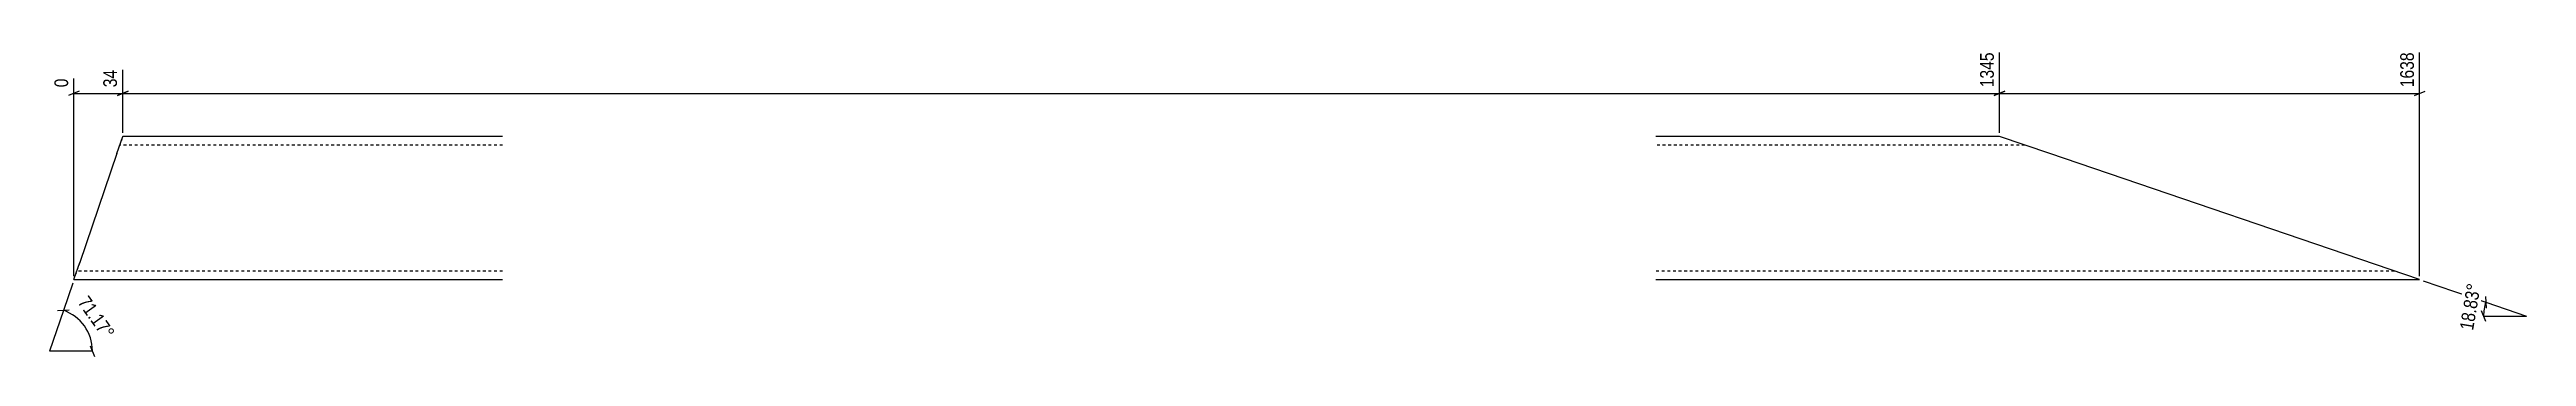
# Model space of a CAD drawing. Header units: millimetres. Extents: x 8 to 9341, y 8 to 222.
# Drawn here: x 7612 to 9341, y 8 to 222 of the extents above.
import ezdxf

# ---------------------------------------------------------------- set-up
doc = ezdxf.new("R2010")
doc.units = ezdxf.units.MM
doc.linetypes.add('DXK_LINE_DOT2', pattern=[3.9198, 1.9599, -1.9599])
doc.layers.add('MÅLSÆTNING', color=7, linetype='Continuous')
doc.layers.add('STÅL', color=7, linetype='Continuous')
doc.styles.add('Arial Narrow', font='ARIALN.TTF', dxfattribs={"height": 0.2})

msp = doc.modelspace()

# ---------------------------------------------------------------- linework, layer by layer
at = {"layer": 'MÅLSÆTNING', "color": 7, "linetype": 'Continuous'}
for p, q in [((7663, 163.6), (7663, 207.5)), ((7663, 163.6), (7663, 207.5)), ((8973.4, 163.6), (8973.4, 219.7)), ((8973.4, 163.6), (8973.4, 219.7)), ((9266.7, 63.6), (9266.7, 219.7)), ((7632.7, 192.6), (7625.2, 189.6)), ((7628.9, 63.6), (7628.9, 201.5)), ((7628.9, 191.1), (7663, 191.1)), ((7666.8, 192.6), (7659.3, 189.6)), ((7659.3, 189.6), (7666.8, 192.6)), ((7663, 191.1), (8973.4, 191.1)), ((8977.2, 192.6), (8969.7, 189.6)), ((8969.7, 189.6), (8977.2, 192.6)), ((8973.4, 191.1), (9266.7, 191.1)), ((9263, 189.6), (9270.5, 192.6)), ((7628.1, 58.7), (7621.6, 39.6)), ((9269.1, 60.3), (9312.9, 45.4)), ((7621.6, 39.6), (7611.9, 11.3)), ((7625.6, 39.9), (7617.6, 39.4)), ((9312.8, 31.9), (9309.8, 39.4)), ((9311.3, 35.7), (9341.3, 35.7)), ((9312.7, 49.4), (9313.1, 41.3)), ((9312.9, 45.4), (9341.3, 35.7)), ((7641.9, 11.3), (7611.9, 11.3)), ((7640.4, 15), (7643.4, 7.5))]:
    msp.add_line(p, q, dxfattribs=at)
for centre, start, end in [((7611.9, 11.3), 360, 71.1715), ((9341.3, 35.7), 161.1715, 180)]:
    msp.add_arc(centre, 30, start, end, dxfattribs=at)
at = {"layer": 'STÅL', "color": 2, "linetype": 'Continuous'}
for p, q in [((7658.9, 149.1), (7663, 161.1)), ((7928.2, 161.1), (7663, 161.1)), ((8973.4, 161.1), (8733.4, 161.1)), ((9008.6, 149.1), (8973.4, 161.1)), ((7658.9, 149.1), (7633, 73.1)), ((9266.7, 61.1), (9008.6, 149.1)), ((7629.2, 62), (7633, 73.1)), ((7628.9, 61.1), (7629.2, 62)), ((7628.9, 61.1), (7928.2, 61.1)), ((8733.4, 61.1), (9266.7, 61.1))]:
    msp.add_line(p, q, dxfattribs=at)
at = {"layer": 'STÅL', "color": 7, "linetype": 'DXK_LINE_DOT2'}
for p, q in [((7662.7, 160.2), (7661.8, 157.6)), ((7663, 161.1), (7662.7, 160.2)), ((7928.2, 155.1), (7661, 155.1)), ((8991, 155.1), (8733.4, 155.1)), ((7633, 73.1), (7630.1, 64.6)), ((7928.2, 67.1), (7631, 67.1)), ((9249.1, 67.1), (8733.4, 67.1))]:
    msp.add_line(p, q, dxfattribs=at)

# ---------------------------------------------------------------- next in the draw order: wipeouts: each hides what was drawn before it
at = {"color": 0, "linetype": 'Continuous'}
for points in [[(7661, 209.5), (7647, 209.5), (7647, 193.4), (7661, 193.4)], [(8971.4, 221.7), (8957.4, 221.7), (8957.4, 193.4), (8971.4, 193.4)], [(9264.7, 221.7), (9250.7, 221.7), (9250.7, 193.4), (9264.7, 193.4)], [(7626.9, 203.5), (7612.9, 203.5), (7612.9, 193.4), (7626.9, 193.4)]]:
    msp.add_wipeout(points, dxfattribs=at).dxf.layer = 'MÅLSÆTNING'
at = {"color": 0}
for points in [[(7649.8, 15.8), (7661.2, 23.9), (7639.8, 53.8), (7628.4, 45.7)], [(9311.7, 59.2), (9297.9, 61.5), (9291.9, 25.2), (9305.7, 23)]]:
    msp.add_wipeout(points, dxfattribs=at).dxf.layer = 'MÅLSÆTNING'

# ---------------------------------------------------------------- next in the draw order: texts
at = {"layer": 'MÅLSÆTNING', "color": 3, "linetype": 'Continuous', "style": 'Arial Narrow'}
for s, p in [('1345', (8969.4, 195.4)), ('1638', (9262.7, 195.4)), ('0', (7624.9, 195.4)), ('34', (7659, 195.4))]:
    msp.add_text(s, height=9.54, rotation=90.0002, dxfattribs=at).set_placement(p)
at = {"layer": 'MÅLSÆTNING', "color": 3, "style": 'Arial Narrow'}
for s, rotation, p in [('18.83°', 80.5865, (9304, 25.3)), ('71.17°', -54.4138, (7631.2, 45.2))]:
    msp.add_text(s, height=9.54, rotation=rotation, dxfattribs=at).set_placement(p)

doc.saveas('drawing.dxf')
